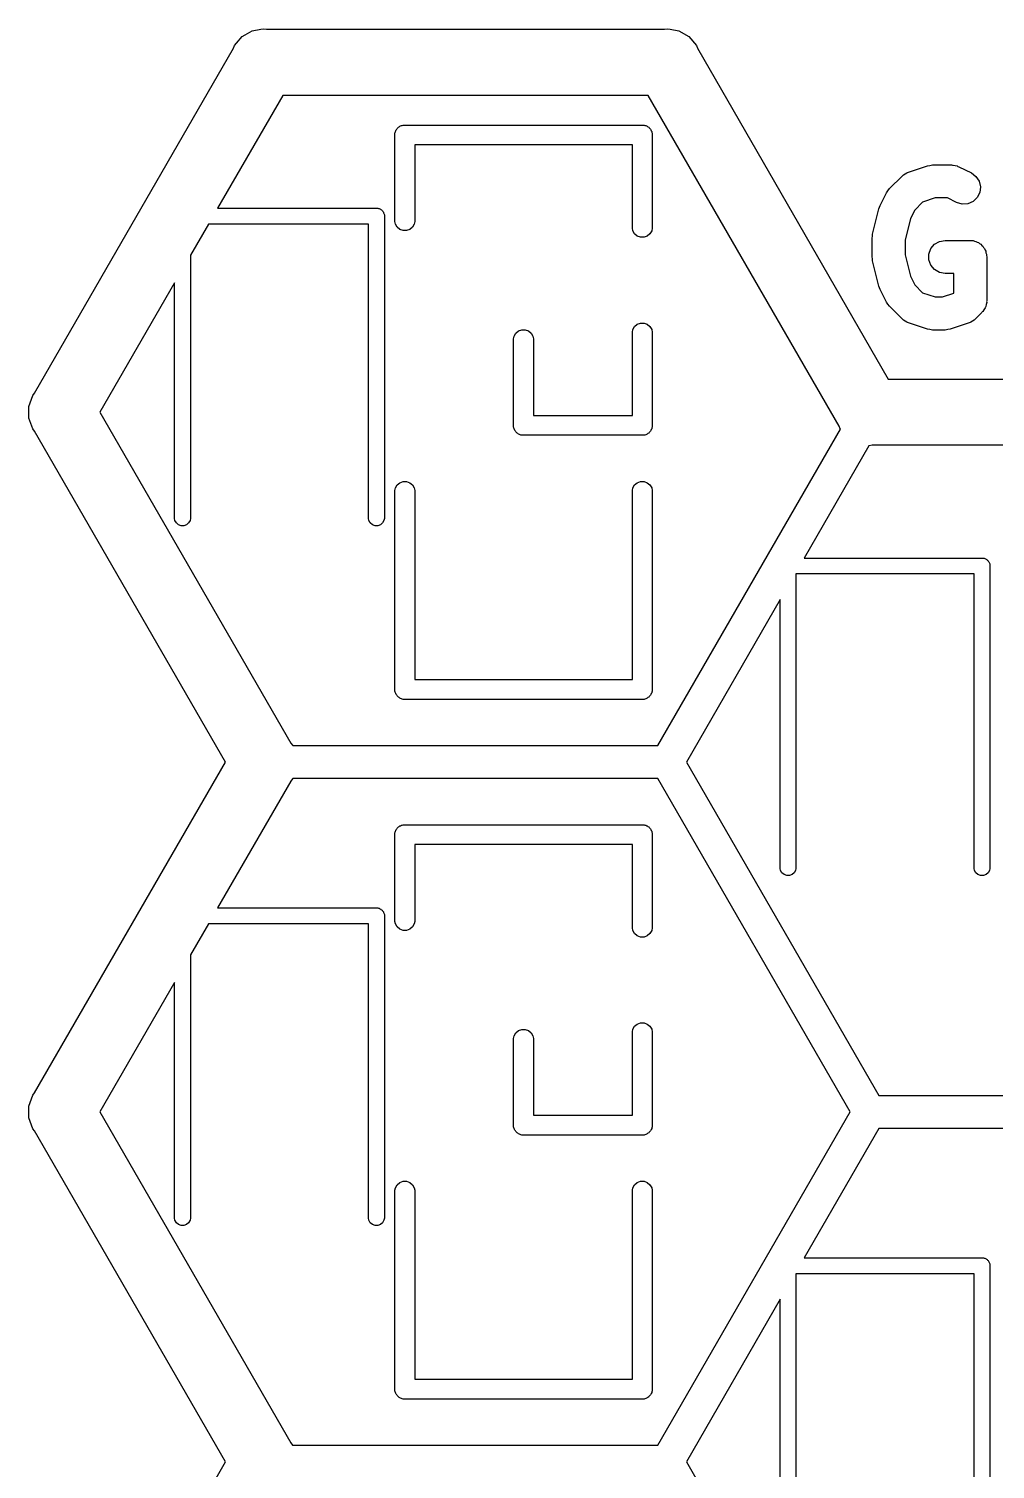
# Model space of a CAD drawing. Extents: x -0.7 to 56.4, y -0.3 to 45.3.
# Drawn here: x -0.75 to 6.57, y 34.39 to 45.3 of the extents above; entities that cross this region are included whole.
import ezdxf

# ---------------------------------------------------------------- set-up
doc = ezdxf.new("R2010")
doc.units = 0
doc.header["$MEASUREMENT"] = 0
doc.layers.add('BLACK', color=7, linetype='CONTINUOUS')

msp = doc.modelspace()

# ---------------------------------------------------------------- linework, layer by layer
at = {"layer": 'BLACK', "linetype": 'CONTINUOUS'}
for p, q in [((0.88884, 45.2572), (0.94315, 45.2885)), ((0.94315, 45.2885), (1.00811, 45.3)), ((1.00811, 45.3), (1.02998, 45.3039)), ((1.00811, 45.3), (1.00811, 45.3)), ((1.02998, 45.3039), (1.05184, 45.3)), ((1.05184, 45.3), (4.06807, 45.3)), ((4.06807, 45.3), (4.08993, 45.3039)), ((4.08993, 45.3039), (4.1118, 45.3)), ((4.1118, 45.3), (4.1118, 45.3)), ((4.1118, 45.3), (4.17676, 45.2885)), ((4.17676, 45.2885), (4.25311, 45.2445)), ((0.80254, 45.1561), (0.81013, 45.1769)), ((0.81013, 45.1769), (0.82441, 45.1939)), ((0.82441, 45.1939), (0.8668, 45.2445)), ((0.8668, 45.2445), (0.88884, 45.2572)), ((4.25311, 45.2445), (4.30978, 45.1769)), ((4.30978, 45.1769), (4.31738, 45.1561)), ((-0.70557, 42.5439), (0.80254, 45.1561)), ((4.31738, 45.1561), (5.76425, 42.65)), ((1.17431, 44.8), (0.68068, 43.945)), ((3.9456, 44.8), (1.17431, 44.8)), ((5.39247, 42.2939), (3.9456, 44.8)), ((2.025, 44.5132), (2.02728, 44.5195)), ((2.025, 44.5066), (2.025, 44.5132)), ((2.02728, 44.5195), (2.02844, 44.526)), ((2.02844, 44.526), (2.03177, 44.5318)), ((2.03177, 44.5318), (2.03405, 44.5381)), ((2.03405, 44.5381), (2.03833, 44.5432)), ((2.03833, 44.5432), (2.04166, 44.549)), ((2.04166, 44.549), (2.04676, 44.5532)), ((2.04676, 44.5532), (2.05105, 44.5583)), ((2.05105, 44.5583), (2.05682, 44.5617)), ((2.05682, 44.5617), (2.06192, 44.566)), ((2.06192, 44.566), (2.06818, 44.5682)), ((2.06818, 44.5682), (2.07395, 44.5716)), ((2.07395, 44.5716), (2.08052, 44.5727)), ((2.08052, 44.5727), (2.08678, 44.575)), ((2.08678, 44.575), (2.09344, 44.575)), ((2.09344, 44.575), (2.09344, 44.575)), ((2.09344, 44.575), (3.90656, 44.575)), ((3.90656, 44.575), (3.91322, 44.575)), ((3.90656, 44.575), (3.90656, 44.575)), ((3.91322, 44.575), (3.91948, 44.5727)), ((3.91948, 44.5727), (3.92605, 44.5716)), ((3.92605, 44.5716), (3.93182, 44.5682)), ((3.93182, 44.5682), (3.93808, 44.566)), ((3.93808, 44.566), (3.94318, 44.5617)), ((3.94318, 44.5617), (3.94895, 44.5583)), ((3.94895, 44.5583), (3.95323, 44.5532)), ((3.95323, 44.5532), (3.95834, 44.549)), ((3.95834, 44.549), (3.96167, 44.5432)), ((3.96167, 44.5432), (3.96595, 44.5381)), ((3.96595, 44.5381), (3.96823, 44.5318)), ((3.96823, 44.5318), (3.97156, 44.526)), ((3.97156, 44.526), (3.97272, 44.5195)), ((3.97272, 44.5195), (3.975, 44.5132)), ((3.975, 44.5132), (3.975, 44.5066)), ((2.025, 43.8434), (2.025, 44.5066)), ((2.025, 44.5066), (2.025, 44.5066)), ((3.825, 44.425), (2.175, 44.425)), ((2.175, 44.425), (2.175, 43.8434)), ((3.825, 43.7934), (3.825, 44.425)), ((3.975, 44.5066), (3.975, 44.5066)), ((3.975, 44.5066), (3.975, 43.7934)), ((5.77352, 44.0932), (5.86875, 44.1884)), ((5.86875, 44.1884), (5.87465, 44.1925)), ((5.87465, 44.1925), (5.87944, 44.1979)), ((5.87944, 44.1979), (5.89232, 44.2049)), ((5.89232, 44.2049), (5.90431, 44.2133)), ((5.90431, 44.2133), (5.91128, 44.2152)), ((5.91128, 44.2152), (5.91761, 44.2186)), ((5.91761, 44.2186), (6.06047, 44.2662)), ((6.06047, 44.2662), (6.08027, 44.2691)), ((6.08027, 44.2691), (6.1, 44.2726)), ((6.1, 44.2726), (6.24286, 44.2726)), ((6.24286, 44.2726), (6.24995, 44.2714)), ((6.24995, 44.2714), (6.25715, 44.2718)), ((6.25715, 44.2718), (6.27119, 44.2676)), ((6.27119, 44.2676), (6.28561, 44.2651)), ((6.28561, 44.2651), (6.29185, 44.2615)), ((6.29185, 44.2615), (6.29876, 44.2594)), ((6.29876, 44.2594), (6.394, 44.2118)), ((6.394, 44.2118), (6.42887, 44.1859)), ((6.42887, 44.1859), (6.45278, 44.1497)), ((5.7501, 44.0607), (5.76204, 44.0768)), ((5.76204, 44.0768), (5.77352, 44.0932)), ((6.45278, 44.1497), (6.46287, 44.1075)), ((6.46287, 44.1075), (6.45791, 44.0644)), ((5.70248, 43.9654), (5.7501, 44.0607)), ((6.02466, 43.9907), (5.96464, 43.9307)), ((6.12028, 44.0226), (6.02466, 43.9907)), ((6.21335, 44.0226), (6.12028, 44.0226)), ((6.28219, 43.9882), (6.21335, 44.0226)), ((6.3238, 43.9758), (6.28219, 43.9882)), ((6.36714, 43.9784), (6.3238, 43.9758)), ((6.40697, 43.9957), (6.36714, 43.9784)), ((6.43849, 44.0255), (6.40697, 43.9957)), ((6.45791, 44.0644), (6.43849, 44.0255)), ((0.68068, 43.945), (1.89025, 43.945)), ((1.89025, 43.945), (1.89025, 43.945)), ((1.89025, 43.945), (1.89558, 43.945)), ((1.89558, 43.945), (1.90059, 43.9432)), ((1.90059, 43.9432), (1.90584, 43.9423)), ((1.90584, 43.9423), (1.91045, 43.9396)), ((1.91045, 43.9396), (1.91546, 43.9378)), ((1.91546, 43.9378), (1.91955, 43.9343)), ((1.91955, 43.9343), (1.92416, 43.9317)), ((1.92416, 43.9317), (1.92759, 43.9276)), ((1.92759, 43.9276), (1.93167, 43.9242)), ((1.93167, 43.9242), (1.93434, 43.9195)), ((1.93434, 43.9195), (1.93776, 43.9155)), ((1.93776, 43.9155), (1.93958, 43.9105)), ((1.93958, 43.9105), (1.94225, 43.9058)), ((1.94225, 43.9058), (1.94318, 43.9006)), ((1.94318, 43.9006), (1.945, 43.8956)), ((1.945, 43.8956), (1.945, 43.8903)), ((1.945, 43.8903), (1.945, 43.8902)), ((1.945, 43.8902), (1.945, 41.5948)), ((5.6454, 43.7494), (5.69302, 43.9398)), ((5.69302, 43.9398), (5.69858, 43.9523)), ((5.69858, 43.9523), (5.70248, 43.9654)), ((5.93223, 43.8659), (5.89167, 43.7037)), ((5.96464, 43.9307), (5.93223, 43.8659)), ((0.6114, 43.825), (0.475, 43.5888)), ((1.825, 43.825), (0.6114, 43.825)), ((1.825, 41.5948), (1.825, 43.825)), ((2.02844, 43.824), (2.025, 43.8434)), ((2.04166, 43.801), (2.02844, 43.824)), ((2.06192, 43.784), (2.04166, 43.801)), ((2.08678, 43.775), (2.06192, 43.784)), ((2.11322, 43.775), (2.08678, 43.775)), ((2.13808, 43.784), (2.11322, 43.775)), ((2.15834, 43.801), (2.13808, 43.784)), ((2.17156, 43.824), (2.15834, 43.801)), ((2.175, 43.8434), (2.17156, 43.824)), ((3.82844, 43.774), (3.825, 43.7934)), ((3.84166, 43.751), (3.82844, 43.774)), ((3.86192, 43.734), (3.84166, 43.751)), ((3.95834, 43.751), (3.93808, 43.734)), ((3.97156, 43.774), (3.95834, 43.751)), ((3.975, 43.7934), (3.97156, 43.774)), ((5.64432, 43.7341), (5.6454, 43.7494)), ((3.88678, 43.725), (3.86192, 43.734)), ((3.91322, 43.725), (3.88678, 43.725)), ((3.93808, 43.734), (3.91322, 43.725)), ((5.64167, 43.719), (5.64432, 43.7341)), ((5.64167, 43.5762), (5.64167, 43.719)), ((5.89167, 43.7037), (5.89167, 43.5916)), ((6.08698, 43.6387), (6.11489, 43.6719)), ((6.11489, 43.6719), (6.15248, 43.6937)), ((6.15248, 43.6937), (6.19524, 43.7012)), ((6.19524, 43.7012), (6.38571, 43.7012)), ((6.38571, 43.7012), (6.39648, 43.6993)), ((6.39648, 43.6993), (6.40742, 43.6993)), ((6.40742, 43.6993), (6.41769, 43.6956)), ((6.41769, 43.6956), (6.42847, 43.6937)), ((6.42847, 43.6937), (6.43794, 43.6882)), ((6.43794, 43.6882), (6.44821, 43.6844)), ((6.44821, 43.6844), (6.45659, 43.6774)), ((6.45659, 43.6774), (6.46606, 43.6719)), ((6.46606, 43.6719), (6.47309, 43.6636)), ((6.47309, 43.6636), (6.48147, 43.6565)), ((6.48147, 43.6565), (6.48694, 43.6471)), ((6.48694, 43.6471), (6.49397, 43.6387)), ((0.475, 43.5888), (0.475, 41.5948)), ((5.64432, 43.5611), (5.64167, 43.5762)), ((5.6454, 43.5459), (5.64432, 43.5611)), ((5.69302, 43.3554), (5.6454, 43.5459)), ((5.89167, 43.5916), (5.93223, 43.4293)), ((6.07214, 43.5979), (6.08698, 43.6387)), ((6.07214, 43.5545), (6.07214, 43.5979)), ((6.08698, 43.5137), (6.07214, 43.5545)), ((6.49397, 43.6387), (6.49771, 43.6284)), ((6.49771, 43.6284), (6.50318, 43.6189)), ((6.50318, 43.6189), (6.50507, 43.6082)), ((6.50507, 43.6082), (6.50881, 43.5979)), ((6.50881, 43.5979), (6.50881, 43.587)), ((6.50881, 43.587), (6.51071, 43.5762)), ((6.51071, 43.5762), (6.51071, 43.2429)), ((5.93223, 43.4293), (5.96464, 43.3645)), ((6.11489, 43.4804), (6.08698, 43.5137)), ((6.15248, 43.4587), (6.11489, 43.4804)), ((6.19524, 43.4512), (6.15248, 43.4587)), ((6.26071, 43.4512), (6.19524, 43.4512)), ((6.26071, 43.3012), (6.26071, 43.4512)), ((0.355, 43.3809), (-0.21133, 42.4)), ((0.355, 41.5948), (0.355, 43.3809)), ((5.69858, 43.3429), (5.69302, 43.3554)), ((5.70248, 43.3298), (5.69858, 43.3429)), ((5.7501, 43.2346), (5.70248, 43.3298)), ((5.96464, 43.3645), (6.02466, 43.3045)), ((5.76204, 43.2185), (5.7501, 43.2346)), ((5.77352, 43.2021), (5.76204, 43.2185)), ((6.02466, 43.3045), (6.12028, 43.2726)), ((6.12028, 43.2726), (6.17495, 43.2726)), ((6.17495, 43.2726), (6.26071, 43.3012)), ((6.50601, 43.2162), (6.50318, 43.2001)), ((6.51024, 43.232), (6.50601, 43.2162)), ((6.51071, 43.2429), (6.50976, 43.2374)), ((6.50976, 43.2374), (6.51024, 43.232)), ((5.86875, 43.1069), (5.77352, 43.2021)), ((5.87465, 43.1027), (5.86875, 43.1069)), ((5.87944, 43.0973), (5.87465, 43.1027)), ((5.89232, 43.0903), (5.87944, 43.0973)), ((6.4158, 43.0973), (6.40292, 43.0903)), ((6.42058, 43.1027), (6.4158, 43.0973)), ((6.42648, 43.1069), (6.42058, 43.1027)), ((6.4741, 43.1545), (6.42648, 43.1069)), ((6.47726, 43.159), (6.4741, 43.1545)), ((6.48147, 43.1625), (6.47726, 43.159)), ((6.48963, 43.1766), (6.48147, 43.1625)), ((6.499, 43.19), (6.48963, 43.1766)), ((6.50043, 43.1953), (6.499, 43.19)), ((6.50318, 43.2001), (6.50043, 43.1953)), ((2.92844, 42.976), (2.94166, 42.999)), ((2.94166, 42.999), (2.96192, 43.016)), ((2.96192, 43.016), (2.98678, 43.025)), ((2.98678, 43.025), (3.01322, 43.025)), ((3.01322, 43.025), (3.03808, 43.016)), ((3.03808, 43.016), (3.05834, 42.999)), ((3.05834, 42.999), (3.07156, 42.976)), ((3.825, 43.0066), (3.82844, 43.026)), ((3.825, 42.375), (3.825, 43.0066)), ((3.82844, 43.026), (3.84166, 43.049)), ((3.84166, 43.049), (3.86192, 43.066)), ((3.86192, 43.066), (3.88678, 43.075)), ((3.88678, 43.075), (3.91322, 43.075)), ((3.91322, 43.075), (3.93808, 43.066)), ((3.93808, 43.066), (3.95834, 43.049)), ((3.95834, 43.049), (3.97156, 43.026)), ((3.97156, 43.026), (3.975, 43.0066)), ((3.975, 43.0066), (3.975, 42.2934)), ((5.90431, 43.0819), (5.89232, 43.0903)), ((5.91128, 43.0801), (5.90431, 43.0819)), ((5.91761, 43.0767), (5.91128, 43.0801)), ((6.06047, 43.029), (5.91761, 43.0767)), ((6.08027, 43.0261), (6.06047, 43.029)), ((6.1, 43.0226), (6.08027, 43.0261)), ((6.19524, 43.0226), (6.1, 43.0226)), ((6.21497, 43.0261), (6.19524, 43.0226)), ((6.23477, 43.029), (6.21497, 43.0261)), ((6.37762, 43.0767), (6.23477, 43.029)), ((6.38396, 43.0801), (6.37762, 43.0767)), ((6.39092, 43.0819), (6.38396, 43.0801)), ((6.40292, 43.0903), (6.39092, 43.0819)), ((2.925, 42.9566), (2.92844, 42.976)), ((2.925, 42.3132), (2.925, 42.9566)), ((3.07156, 42.976), (3.075, 42.9566)), ((3.075, 42.9566), (3.075, 42.375)), ((5.76425, 42.65), (8.53553, 42.65)), ((-0.75, 42.4441), (-0.73985, 42.472)), ((-0.75, 42.3559), (-0.75, 42.4441)), ((-0.73985, 42.472), (-0.71984, 42.5269)), ((-0.71984, 42.5269), (-0.70557, 42.5439)), ((-0.71984, 42.2731), (-0.75, 42.3559)), ((-0.21133, 42.4), (1.23555, 39.8939)), ((3.075, 42.375), (3.825, 42.375)), ((-0.70557, 42.2561), (-0.71984, 42.2731)), ((0.7413, 39.75), (-0.70557, 42.2561)), ((2.925, 42.2868), (2.925, 42.3132)), ((2.92728, 42.2805), (2.925, 42.2868)), ((2.92844, 42.274), (2.92728, 42.2805)), ((2.93177, 42.2682), (2.92844, 42.274)), ((2.93405, 42.2619), (2.93177, 42.2682)), ((2.93833, 42.2568), (2.93405, 42.2619)), ((2.94166, 42.251), (2.93833, 42.2568)), ((2.94676, 42.2468), (2.94166, 42.251)), ((2.95105, 42.2417), (2.94676, 42.2468)), ((2.95682, 42.2383), (2.95105, 42.2417)), ((2.96192, 42.234), (2.95682, 42.2383)), ((2.96818, 42.2318), (2.96192, 42.234)), ((2.97395, 42.2284), (2.96818, 42.2318)), ((2.98052, 42.2273), (2.97395, 42.2284)), ((2.98678, 42.225), (2.98052, 42.2273)), ((2.99344, 42.225), (2.98678, 42.225)), ((3.90656, 42.225), (2.99344, 42.225)), ((2.99344, 42.225), (2.99344, 42.225)), ((3.91322, 42.225), (3.90656, 42.225)), ((3.90656, 42.225), (3.90656, 42.225)), ((3.91948, 42.2273), (3.91322, 42.225)), ((3.92605, 42.2284), (3.91948, 42.2273)), ((3.93182, 42.2318), (3.92605, 42.2284)), ((3.93808, 42.234), (3.93182, 42.2318)), ((3.94318, 42.2383), (3.93808, 42.234)), ((3.94895, 42.2417), (3.94318, 42.2383)), ((3.95323, 42.2468), (3.94895, 42.2417)), ((3.95834, 42.251), (3.95323, 42.2468)), ((3.96167, 42.2568), (3.95834, 42.251)), ((3.96595, 42.2619), (3.96167, 42.2568)), ((3.96823, 42.2682), (3.96595, 42.2619)), ((3.97156, 42.274), (3.96823, 42.2682)), ((3.97272, 42.2805), (3.97156, 42.274)), ((3.975, 42.2868), (3.97272, 42.2805)), ((3.975, 42.2934), (3.975, 42.2934)), ((3.975, 42.2934), (3.975, 42.2868)), ((4.01777, 39.875), (5.40138, 42.2715)), ((5.40007, 42.2731), (5.39247, 42.2939)), ((5.40138, 42.2715), (5.40007, 42.2731)), ((5.61789, 42.1465), (5.12628, 41.295)), ((5.61991, 42.1461), (5.61789, 42.1465)), ((5.64177, 42.15), (5.61991, 42.1461)), ((8.658, 42.15), (5.64177, 42.15)), ((2.025, 41.8066), (2.02844, 41.826)), ((2.025, 40.2934), (2.025, 41.8066)), ((2.02844, 41.826), (2.04166, 41.849)), ((2.04166, 41.849), (2.06192, 41.866)), ((2.06192, 41.866), (2.08678, 41.875)), ((2.08678, 41.875), (2.11322, 41.875)), ((2.11322, 41.875), (2.13808, 41.866)), ((2.13808, 41.866), (2.15834, 41.849)), ((2.15834, 41.849), (2.17156, 41.826)), ((2.17156, 41.826), (2.175, 41.8066)), ((2.175, 41.8066), (2.175, 40.375)), ((3.825, 41.8066), (3.82844, 41.826)), ((3.825, 40.375), (3.825, 41.8066)), ((3.82844, 41.826), (3.84166, 41.849)), ((3.84166, 41.849), (3.86192, 41.866)), ((3.86192, 41.866), (3.88678, 41.875)), ((3.88678, 41.875), (3.91322, 41.875)), ((3.91322, 41.875), (3.93808, 41.866)), ((3.93808, 41.866), (3.95834, 41.849)), ((3.95834, 41.849), (3.97156, 41.826)), ((3.97156, 41.826), (3.975, 41.8066)), ((3.975, 41.8066), (3.975, 40.2934)), ((0.35775, 41.5792), (0.355, 41.5948)), ((0.36833, 41.5608), (0.35775, 41.5792)), ((0.47225, 41.5792), (0.46167, 41.5608)), ((0.475, 41.5948), (0.47225, 41.5792)), ((1.82775, 41.5792), (1.825, 41.5948)), ((1.83833, 41.5608), (1.82775, 41.5792)), ((1.94225, 41.5792), (1.93167, 41.5608)), ((1.945, 41.5948), (1.94225, 41.5792)), ((0.38454, 41.5472), (0.36833, 41.5608)), ((0.40442, 41.54), (0.38454, 41.5472)), ((0.42558, 41.54), (0.40442, 41.54)), ((0.44546, 41.5472), (0.42558, 41.54)), ((0.46167, 41.5608), (0.44546, 41.5472)), ((1.85454, 41.5472), (1.83833, 41.5608)), ((1.87442, 41.54), (1.85454, 41.5472)), ((1.89558, 41.54), (1.87442, 41.54)), ((1.91546, 41.5472), (1.89558, 41.54)), ((1.93167, 41.5608), (1.91546, 41.5472)), ((5.12628, 41.295), (6.48018, 41.295)), ((6.48018, 41.295), (6.48019, 41.295)), ((6.48019, 41.295), (6.48551, 41.295)), ((6.48551, 41.295), (6.49052, 41.2932)), ((6.49052, 41.2932), (6.49577, 41.2923)), ((6.49577, 41.2923), (6.50039, 41.2896)), ((6.50039, 41.2896), (6.5054, 41.2878)), ((6.5054, 41.2878), (6.50948, 41.2843)), ((6.50948, 41.2843), (6.5141, 41.2817)), ((6.5141, 41.2817), (6.51752, 41.2776)), ((6.51752, 41.2776), (6.52161, 41.2742)), ((6.52161, 41.2742), (6.52427, 41.2695)), ((6.52427, 41.2695), (6.5277, 41.2655)), ((6.5277, 41.2655), (6.52952, 41.2605)), ((6.52952, 41.2605), (6.53219, 41.2558)), ((6.53219, 41.2558), (6.53311, 41.2506)), ((6.53311, 41.2506), (6.53493, 41.2456)), ((6.53493, 41.2456), (6.53493, 41.2403)), ((6.53493, 41.2403), (6.53493, 41.2402)), ((6.53493, 41.2402), (6.53493, 38.9448)), ((6.41493, 41.175), (5.06493, 41.175)), ((5.06493, 41.175), (5.06493, 38.9448)), ((6.41493, 38.9448), (6.41493, 41.175)), ((4.94493, 40.9809), (4.23427, 39.75)), ((4.94494, 38.9448), (4.94493, 40.9809)), ((2.175, 40.375), (3.825, 40.375)), ((2.025, 40.2868), (2.025, 40.2934)), ((2.025, 40.2934), (2.025, 40.2934)), ((2.02728, 40.2805), (2.025, 40.2868)), ((2.02844, 40.274), (2.02728, 40.2805)), ((2.03177, 40.2682), (2.02844, 40.274)), ((2.03405, 40.2619), (2.03177, 40.2682)), ((2.03833, 40.2568), (2.03405, 40.2619)), ((3.96595, 40.2619), (3.96167, 40.2568)), ((3.96823, 40.2682), (3.96595, 40.2619)), ((3.97156, 40.274), (3.96823, 40.2682)), ((3.97272, 40.2805), (3.97156, 40.274)), ((3.975, 40.2868), (3.97272, 40.2805)), ((3.975, 40.2934), (3.975, 40.2934)), ((3.975, 40.2934), (3.975, 40.2868)), ((2.04166, 40.251), (2.03833, 40.2568)), ((2.04676, 40.2468), (2.04166, 40.251)), ((2.05105, 40.2417), (2.04676, 40.2468)), ((2.05682, 40.2383), (2.05105, 40.2417)), ((2.06192, 40.234), (2.05682, 40.2383)), ((2.06818, 40.2318), (2.06192, 40.234)), ((2.07395, 40.2284), (2.06818, 40.2318)), ((2.08052, 40.2273), (2.07395, 40.2284)), ((2.08678, 40.225), (2.08052, 40.2273)), ((2.09344, 40.225), (2.08678, 40.225)), ((3.90656, 40.225), (2.09344, 40.225)), ((2.09344, 40.225), (2.09344, 40.225)), ((3.91322, 40.225), (3.90656, 40.225)), ((3.90656, 40.225), (3.90656, 40.225)), ((3.91948, 40.2273), (3.91322, 40.225)), ((3.92605, 40.2284), (3.91948, 40.2273)), ((3.93182, 40.2318), (3.92605, 40.2284)), ((3.93808, 40.234), (3.93182, 40.2318)), ((3.94318, 40.2383), (3.93808, 40.234)), ((3.94895, 40.2417), (3.94318, 40.2383)), ((3.95323, 40.2468), (3.94895, 40.2417)), ((3.95834, 40.251), (3.95323, 40.2468)), ((3.96167, 40.2568), (3.95834, 40.251)), ((1.23555, 39.8939), (1.24982, 39.8769)), ((1.24982, 39.8769), (1.25052, 39.875)), ((1.25052, 39.875), (4.01777, 39.875)), ((-0.70557, 37.2439), (0.7413, 39.75)), ((4.23427, 39.75), (5.69208, 37.225)), ((1.23555, 39.6061), (0.68068, 38.645)), ((1.24982, 39.6231), (1.23555, 39.6061)), ((1.25052, 39.625), (1.24982, 39.6231)), ((4.01777, 39.625), (1.25052, 39.625)), ((5.47557, 37.1), (4.01777, 39.625)), ((2.025, 39.2132), (2.02728, 39.2195)), ((2.025, 39.2066), (2.025, 39.2132)), ((2.025, 38.5434), (2.025, 39.2066)), ((2.025, 39.2066), (2.025, 39.2066)), ((2.02728, 39.2195), (2.02844, 39.226)), ((2.02844, 39.226), (2.03177, 39.2318)), ((2.03177, 39.2318), (2.03405, 39.2381)), ((2.03405, 39.2381), (2.03833, 39.2432)), ((2.03833, 39.2432), (2.04166, 39.249)), ((2.04166, 39.249), (2.04676, 39.2532)), ((2.04676, 39.2532), (2.05105, 39.2583)), ((2.05105, 39.2583), (2.05682, 39.2617)), ((2.05682, 39.2617), (2.06192, 39.266)), ((2.06192, 39.266), (2.06818, 39.2682)), ((2.06818, 39.2682), (2.07395, 39.2716)), ((2.07395, 39.2716), (2.08052, 39.2727)), ((2.08052, 39.2727), (2.08678, 39.275)), ((2.08678, 39.275), (2.09344, 39.275)), ((2.09344, 39.275), (2.09344, 39.275)), ((2.09344, 39.275), (3.90656, 39.275)), ((3.90656, 39.275), (3.91322, 39.275)), ((3.90656, 39.275), (3.90656, 39.275)), ((3.91322, 39.275), (3.91948, 39.2727)), ((3.91948, 39.2727), (3.92605, 39.2716)), ((3.92605, 39.2716), (3.93182, 39.2682)), ((3.93182, 39.2682), (3.93808, 39.266)), ((3.93808, 39.266), (3.94318, 39.2617)), ((3.94318, 39.2617), (3.94895, 39.2583)), ((3.94895, 39.2583), (3.95323, 39.2532)), ((3.95323, 39.2532), (3.95834, 39.249)), ((3.95834, 39.249), (3.96167, 39.2432)), ((3.96167, 39.2432), (3.96595, 39.2381)), ((3.96595, 39.2381), (3.96823, 39.2318)), ((3.96823, 39.2318), (3.97156, 39.226)), ((3.97156, 39.226), (3.97272, 39.2195)), ((3.97272, 39.2195), (3.975, 39.2132)), ((3.975, 39.2132), (3.975, 39.2066)), ((3.975, 39.2066), (3.975, 39.2066)), ((3.975, 39.2066), (3.975, 38.4934)), ((3.825, 39.125), (2.175, 39.125)), ((2.175, 39.125), (2.175, 38.5434)), ((3.825, 38.4934), (3.825, 39.125)), ((4.94768, 38.9292), (4.94494, 38.9448)), ((4.95826, 38.9108), (4.94768, 38.9292)), ((4.97447, 38.8972), (4.95826, 38.9108)), ((4.99435, 38.89), (4.97447, 38.8972)), ((5.01551, 38.89), (4.99435, 38.89)), ((5.0354, 38.8972), (5.01551, 38.89)), ((5.0516, 38.9108), (5.0354, 38.8972)), ((5.06218, 38.9292), (5.0516, 38.9108)), ((5.06493, 38.9448), (5.06218, 38.9292)), ((6.41768, 38.9292), (6.41493, 38.9448)), ((6.42826, 38.9108), (6.41768, 38.9292)), ((6.44447, 38.8972), (6.42826, 38.9108)), ((6.46435, 38.89), (6.44447, 38.8972)), ((6.48551, 38.89), (6.46435, 38.89)), ((6.5054, 38.8972), (6.48551, 38.89)), ((6.52161, 38.9108), (6.5054, 38.8972)), ((6.53219, 38.9292), (6.52161, 38.9108)), ((6.53493, 38.9448), (6.53219, 38.9292)), ((0.68068, 38.645), (1.89025, 38.645)), ((1.89025, 38.645), (1.89025, 38.645)), ((1.89025, 38.645), (1.89558, 38.645)), ((1.89558, 38.645), (1.90059, 38.6432)), ((1.90059, 38.6432), (1.90584, 38.6423)), ((1.90584, 38.6423), (1.91045, 38.6396)), ((1.91045, 38.6396), (1.91546, 38.6378)), ((1.91546, 38.6378), (1.91955, 38.6343)), ((1.91955, 38.6343), (1.92416, 38.6317)), ((1.92416, 38.6317), (1.92759, 38.6276)), ((1.92759, 38.6276), (1.93167, 38.6242)), ((1.93167, 38.6242), (1.93434, 38.6195)), ((0.6114, 38.525), (0.475, 38.2888)), ((1.825, 38.525), (0.6114, 38.525)), ((1.825, 36.2948), (1.825, 38.525)), ((1.93434, 38.6195), (1.93776, 38.6155)), ((1.93776, 38.6155), (1.93958, 38.6105)), ((1.93958, 38.6105), (1.94225, 38.6058)), ((1.94225, 38.6058), (1.94318, 38.6006)), ((1.94318, 38.6006), (1.945, 38.5956)), ((1.945, 38.5956), (1.945, 38.5903)), ((1.945, 38.5903), (1.945, 38.5902)), ((1.945, 38.5902), (1.945, 36.2948)), ((2.02844, 38.524), (2.025, 38.5434)), ((2.04166, 38.501), (2.02844, 38.524)), ((2.17156, 38.524), (2.15834, 38.501)), ((2.175, 38.5434), (2.17156, 38.524)), ((2.06192, 38.484), (2.04166, 38.501)), ((2.08678, 38.475), (2.06192, 38.484)), ((2.11322, 38.475), (2.08678, 38.475)), ((2.13808, 38.484), (2.11322, 38.475)), ((2.15834, 38.501), (2.13808, 38.484)), ((3.82844, 38.474), (3.825, 38.4934)), ((3.84166, 38.451), (3.82844, 38.474)), ((3.86192, 38.434), (3.84166, 38.451)), ((3.88678, 38.425), (3.86192, 38.434)), ((3.91322, 38.425), (3.88678, 38.425)), ((3.93808, 38.434), (3.91322, 38.425)), ((3.95834, 38.451), (3.93808, 38.434)), ((3.97156, 38.474), (3.95834, 38.451)), ((3.975, 38.4934), (3.97156, 38.474)), ((0.475, 38.2888), (0.475, 36.2948)), ((0.355, 38.0809), (-0.21133, 37.1)), ((0.355, 36.2948), (0.355, 38.0809)), ((3.82844, 37.726), (3.84166, 37.749)), ((3.84166, 37.749), (3.86192, 37.766)), ((3.86192, 37.766), (3.88678, 37.775)), ((3.88678, 37.775), (3.91322, 37.775)), ((3.91322, 37.775), (3.93808, 37.766)), ((3.93808, 37.766), (3.95834, 37.749)), ((3.95834, 37.749), (3.97156, 37.726)), ((2.925, 37.6566), (2.92844, 37.676)), ((2.925, 37.0132), (2.925, 37.6566)), ((2.92844, 37.676), (2.94166, 37.699)), ((2.94166, 37.699), (2.96192, 37.716)), ((2.96192, 37.716), (2.98678, 37.725)), ((2.98678, 37.725), (3.01322, 37.725)), ((3.01322, 37.725), (3.03808, 37.716)), ((3.03808, 37.716), (3.05834, 37.699)), ((3.05834, 37.699), (3.07156, 37.676)), ((3.07156, 37.676), (3.075, 37.6566)), ((3.075, 37.6566), (3.075, 37.075)), ((3.825, 37.7066), (3.82844, 37.726)), ((3.825, 37.075), (3.825, 37.7066)), ((3.97156, 37.726), (3.975, 37.7066)), ((3.975, 37.7066), (3.975, 36.9934)), ((-0.73985, 37.172), (-0.71984, 37.2269)), ((-0.71984, 37.2269), (-0.70557, 37.2439)), ((5.69208, 37.225), (8.6077, 37.225)), ((-0.75, 37.1441), (-0.73985, 37.172)), ((-0.75, 37.0559), (-0.75, 37.1441)), ((-0.21133, 37.1), (1.23555, 34.5939)), ((4.01776, 34.575), (5.47557, 37.1)), ((-0.71984, 36.9731), (-0.75, 37.0559)), ((2.925, 36.9868), (2.925, 37.0132)), ((2.92728, 36.9805), (2.925, 36.9868)), ((3.075, 37.075), (3.825, 37.075)), ((3.975, 36.9868), (3.97272, 36.9805)), ((3.975, 36.9934), (3.975, 36.9934)), ((3.975, 36.9934), (3.975, 36.9868)), ((-0.70557, 36.9561), (-0.71984, 36.9731)), ((0.7413, 34.45), (-0.70557, 36.9561)), ((2.92844, 36.974), (2.92728, 36.9805)), ((2.93177, 36.9682), (2.92844, 36.974)), ((2.93405, 36.9619), (2.93177, 36.9682)), ((2.93833, 36.9568), (2.93405, 36.9619)), ((2.94166, 36.951), (2.93833, 36.9568)), ((2.94676, 36.9468), (2.94166, 36.951)), ((2.95105, 36.9417), (2.94676, 36.9468)), ((2.95682, 36.9383), (2.95105, 36.9417)), ((2.96192, 36.934), (2.95682, 36.9383)), ((2.96818, 36.9318), (2.96192, 36.934)), ((2.97395, 36.9284), (2.96818, 36.9318)), ((2.98052, 36.9273), (2.97395, 36.9284)), ((2.98678, 36.925), (2.98052, 36.9273)), ((2.99344, 36.925), (2.98678, 36.925)), ((3.90656, 36.925), (2.99344, 36.925)), ((2.99344, 36.925), (2.99344, 36.925)), ((3.91322, 36.925), (3.90656, 36.925)), ((3.90656, 36.925), (3.90656, 36.925)), ((3.91948, 36.9273), (3.91322, 36.925)), ((3.92605, 36.9284), (3.91948, 36.9273)), ((3.93182, 36.9318), (3.92605, 36.9284)), ((3.93808, 36.934), (3.93182, 36.9318)), ((3.94318, 36.9383), (3.93808, 36.934)), ((3.94895, 36.9417), (3.94318, 36.9383)), ((3.95323, 36.9468), (3.94895, 36.9417)), ((3.95834, 36.951), (3.95323, 36.9468)), ((3.96167, 36.9568), (3.95834, 36.951)), ((3.96595, 36.9619), (3.96167, 36.9568)), ((3.96823, 36.9682), (3.96595, 36.9619)), ((3.97156, 36.974), (3.96823, 36.9682)), ((3.97272, 36.9805), (3.97156, 36.974)), ((5.69208, 36.975), (5.12628, 35.995)), ((8.6077, 36.975), (5.69208, 36.975)), ((2.02844, 36.526), (2.04166, 36.549)), ((2.04166, 36.549), (2.06192, 36.566)), ((2.06192, 36.566), (2.08678, 36.575)), ((2.08678, 36.575), (2.11322, 36.575)), ((2.11322, 36.575), (2.13808, 36.566)), ((2.13808, 36.566), (2.15834, 36.549)), ((2.15834, 36.549), (2.17156, 36.526)), ((3.82844, 36.526), (3.84166, 36.549)), ((3.84166, 36.549), (3.86192, 36.566)), ((3.86192, 36.566), (3.88678, 36.575)), ((3.88678, 36.575), (3.91322, 36.575)), ((3.91322, 36.575), (3.93808, 36.566)), ((3.93808, 36.566), (3.95834, 36.549)), ((3.95834, 36.549), (3.97156, 36.526)), ((2.025, 36.5066), (2.02844, 36.526)), ((2.025, 34.9934), (2.025, 36.5066)), ((2.17156, 36.526), (2.175, 36.5066)), ((2.175, 36.5066), (2.175, 35.075)), ((3.825, 36.5066), (3.82844, 36.526)), ((3.825, 35.075), (3.825, 36.5066)), ((3.97156, 36.526), (3.975, 36.5066)), ((3.975, 36.5066), (3.975, 34.9934)), ((0.35775, 36.2792), (0.355, 36.2948)), ((0.36833, 36.2608), (0.35775, 36.2792)), ((0.38454, 36.2472), (0.36833, 36.2608)), ((0.40442, 36.24), (0.38454, 36.2472)), ((0.42558, 36.24), (0.40442, 36.24)), ((0.44546, 36.2472), (0.42558, 36.24)), ((0.46167, 36.2608), (0.44546, 36.2472)), ((0.47225, 36.2792), (0.46167, 36.2608)), ((0.475, 36.2948), (0.47225, 36.2792)), ((1.82775, 36.2792), (1.825, 36.2948)), ((1.83833, 36.2608), (1.82775, 36.2792)), ((1.85454, 36.2472), (1.83833, 36.2608)), ((1.87442, 36.24), (1.85454, 36.2472)), ((1.89558, 36.24), (1.87442, 36.24)), ((1.91546, 36.2472), (1.89558, 36.24)), ((1.93167, 36.2608), (1.91546, 36.2472)), ((1.94225, 36.2792), (1.93167, 36.2608)), ((1.945, 36.2948), (1.94225, 36.2792)), ((5.12628, 35.995), (6.48018, 35.995)), ((6.48018, 35.995), (6.48019, 35.995)), ((6.48019, 35.995), (6.48551, 35.995)), ((6.48551, 35.995), (6.49052, 35.9932)), ((6.49052, 35.9932), (6.49577, 35.9923)), ((6.49577, 35.9923), (6.50039, 35.9896)), ((6.50039, 35.9896), (6.5054, 35.9878)), ((6.5054, 35.9878), (6.50948, 35.9843)), ((6.50948, 35.9843), (6.5141, 35.9817)), ((6.5141, 35.9817), (6.51752, 35.9776)), ((6.51752, 35.9776), (6.52161, 35.9742)), ((6.52161, 35.9742), (6.52427, 35.9695)), ((6.52427, 35.9695), (6.5277, 35.9655)), ((6.5277, 35.9655), (6.52952, 35.9605)), ((6.52952, 35.9605), (6.53219, 35.9558)), ((6.53219, 35.9558), (6.53311, 35.9506)), ((6.53311, 35.9506), (6.53493, 35.9456)), ((6.53493, 35.9456), (6.53493, 35.9403)), ((6.53493, 35.9403), (6.53493, 35.9402)), ((6.53493, 35.9402), (6.53493, 33.6448)), ((6.41493, 35.875), (5.06493, 35.875)), ((5.06493, 35.875), (5.06493, 33.6448)), ((6.41493, 33.6448), (6.41493, 35.875)), ((4.94493, 35.6809), (4.23427, 34.45)), ((4.94494, 33.6448), (4.94493, 35.6809)), ((2.175, 35.075), (3.825, 35.075)), ((2.025, 34.9868), (2.025, 34.9934)), ((2.025, 34.9934), (2.025, 34.9934)), ((2.02728, 34.9805), (2.025, 34.9868)), ((2.02844, 34.974), (2.02728, 34.9805)), ((2.03177, 34.9682), (2.02844, 34.974)), ((2.03405, 34.9619), (2.03177, 34.9682)), ((2.03833, 34.9568), (2.03405, 34.9619)), ((2.04166, 34.951), (2.03833, 34.9568)), ((2.04676, 34.9468), (2.04166, 34.951)), ((2.05105, 34.9417), (2.04676, 34.9468)), ((2.05682, 34.9383), (2.05105, 34.9417)), ((2.06192, 34.934), (2.05682, 34.9383)), ((2.06818, 34.9318), (2.06192, 34.934)), ((2.07395, 34.9284), (2.06818, 34.9318)), ((2.08052, 34.9273), (2.07395, 34.9284)), ((2.08678, 34.925), (2.08052, 34.9273)), ((2.09344, 34.925), (2.08678, 34.925)), ((3.90656, 34.925), (2.09344, 34.925)), ((2.09344, 34.925), (2.09344, 34.925)), ((3.91322, 34.925), (3.90656, 34.925)), ((3.90656, 34.925), (3.90656, 34.925)), ((3.91948, 34.9273), (3.91322, 34.925)), ((3.92605, 34.9284), (3.91948, 34.9273)), ((3.93182, 34.9318), (3.92605, 34.9284)), ((3.93808, 34.934), (3.93182, 34.9318)), ((3.94318, 34.9383), (3.93808, 34.934)), ((3.94895, 34.9417), (3.94318, 34.9383)), ((3.95323, 34.9468), (3.94895, 34.9417)), ((3.95834, 34.951), (3.95323, 34.9468)), ((3.96167, 34.9568), (3.95834, 34.951)), ((3.96595, 34.9619), (3.96167, 34.9568)), ((3.96823, 34.9682), (3.96595, 34.9619)), ((3.97156, 34.974), (3.96823, 34.9682)), ((3.97272, 34.9805), (3.97156, 34.974)), ((3.975, 34.9868), (3.97272, 34.9805)), ((3.975, 34.9934), (3.975, 34.9934)), ((3.975, 34.9934), (3.975, 34.9868)), ((1.23555, 34.5939), (1.24982, 34.5769)), ((1.24982, 34.5769), (1.25052, 34.575)), ((1.25052, 34.575), (4.01776, 34.575)), ((-0.70557, 31.9439), (0.7413, 34.45)), ((4.23427, 34.45), (5.69208, 31.925))]:
    msp.add_line(p, q, dxfattribs=at)

doc.saveas('drawing.dxf')
